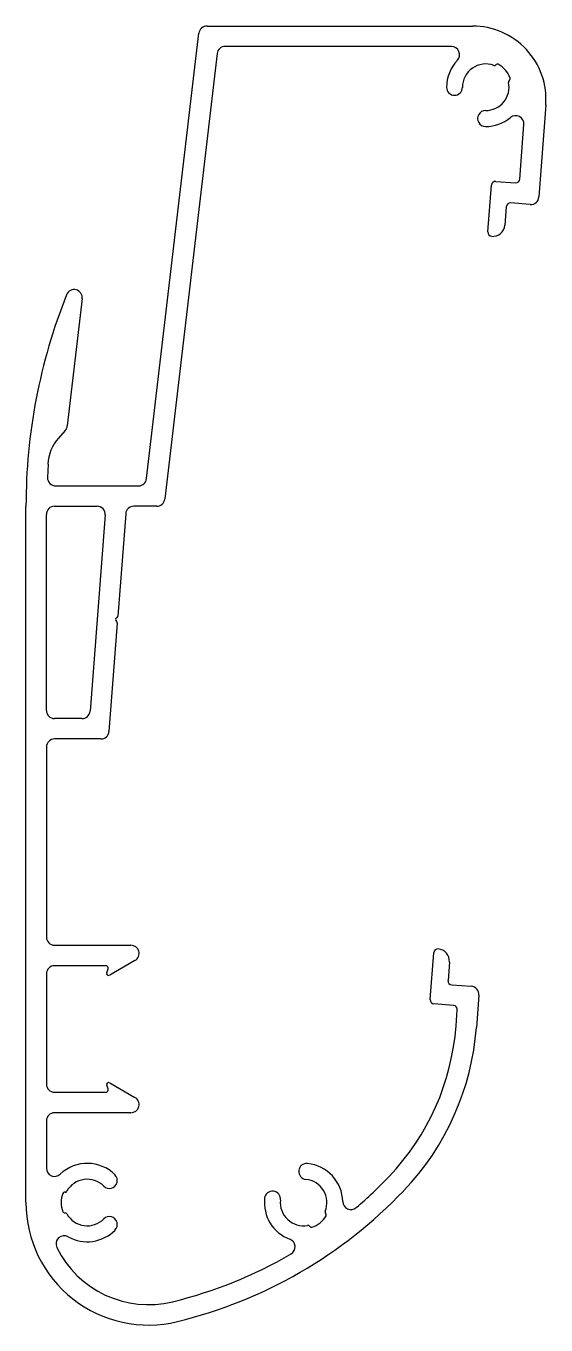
# Model space of a CAD drawing. Extents: x 3 to 67, y 3 to 162.
import ezdxf

# ---------------------------------------------------------------- set-up
doc = ezdxf.new("R2010")
doc.units = 0
doc.layers.get('0').update_dxf_attribs({"linetype": 'CONTINUOUS'})

msp = doc.modelspace()

# ---------------------------------------------------------------- linework, layer by layer
for p, q in [((25.53, 162.33), (58.04, 162.33)), ((18.13, 106.92), (24.53, 161.45)), ((55.46, 159.83), (27.75, 159.83)), ((26.76, 158.95), (20.35, 104.42)), ((60.94, 157.62), (60.9, 157.57)), ((62.51, 155.65), (62.61, 155.75)), ((67.02, 152.66), (66.17, 141.41)), ((63.83, 143.59), (64.33, 150.27)), ((60.9, 143.31), (63.29, 143.13)), ((59.93, 137.11), (60.36, 142.85)), ((62.17, 140.21), (62, 137.96)), ((65.1, 140.49), (62.7, 140.67)), ((10.24, 128.95), (8.41, 113.36)), ((8.16, 112.81), (7.32, 111.87)), ((6.05, 108.69), (5.99, 107.07)), ((6.99, 106.03), (17.13, 106.03)), ((3.35, 18.28), (3.35, 103.52)), ((6.85, 103.53), (12.05, 103.53)), ((19.36, 103.53), (16.56, 103.53)), ((5.85, 78.53), (5.85, 102.53)), ((13.05, 102.46), (11.2, 78.46)), ((15.57, 102.61), (14.6, 90.07)), ((14.53, 89.2), (13.51, 75.96)), ((10.2, 77.53), (6.85, 77.53)), ((12.52, 75.04), (6.85, 75.04)), ((5.85, 74.04), (5.85, 50.78)), ((6.85, 49.78), (16.2, 49.78)), ((16.7, 47.92), (13.6, 46.13)), ((52.85, 43.13), (53.29, 48.86)), ((55.2, 47.72), (55.04, 45.47)), ((5.85, 46.28), (5.85, 32.78)), ((13.12, 47.28), (6.85, 47.28)), ((13.24, 46.43), (13.4, 46.88)), ((55.5, 44.94), (57.89, 44.76)), ((58.81, 43.68), (58.51, 39.73)), ((55.71, 42.41), (53.32, 42.59)), ((56.02, 39.92), (56.17, 41.88)), ((13.4, 32.19), (13.24, 32.64)), ((13.6, 32.94), (16.7, 31.15)), ((6.85, 31.78), (13.12, 31.78)), ((16.2, 29.28), (6.85, 29.28)), ((5.85, 28.28), (5.85, 22.48)), ((8.14, 19.53), (8.04, 19.53)), ((8.04, 17.03), (8.14, 17.03)), ((40.09, 16.89), (40.03, 16.96)), ((38.08, 15.39), (38.15, 15.31))]:
    msp.add_line(p, q)
for centre, radius, start, end in [((25.53, 161.33), 1, 90, 173.3), ((58.04, 153.33), 9, 355.695, 90), ((27.75, 158.83), 1, 90, 173.3), ((55.46, 158.83), 1, 316.3972, 90), ((59.66, 154.83), 4.8, 136.3972, 180.2322), ((59.66, 154.83), 2.85, 69.9897, 180.2322), ((60.72, 157.75), 0.25, 249.9897, 315), ((61.08, 157.47), 0.2, 61.6507, 135), ((59.66, 154.83), 3.2, 20.5774, 61.6507), ((62.47, 155.89), 0.2, 315, 20.5774), ((55.83, 154.82), 0.975, 180.2322, 0.2322), ((59.66, 154.83), 2.85, 269.7678, 11.9557), ((62.69, 155.48), 0.25, 135, 191.9557), ((59.64, 151.01), 0.975, 89.7678, 269.7678), ((59.66, 154.83), 4.8, 269.7678, 309.2979), ((63.33, 150.35), 1, 355.695, 129.2979), ((60.86, 142.81), 0.5, 85.695, 175.695), ((63.33, 143.63), 0.5, 265.695, 355.695), ((62.67, 140.17), 0.5, 85.695, 175.695), ((65.17, 141.48), 1, 265.695, 355.695), ((60.43, 137.08), 0.5, 175.695, 265.695), ((60.5, 138.07), 1.5, 265.695, 355.695), ((73.35, 103.52), 70, 158.2748, 180), ((9.25, 129.06), 1, 353.3, 158.2748), ((7.42, 113.48), 1, 318.1597, 353.3), ((11.04, 108.53), 5, 138.1597, 178.1597), ((6.99, 107.03), 1, 178.1597, 270), ((17.13, 107.03), 1, 270, 353.3), ((6.85, 102.53), 1, 90, 180), ((12.05, 102.53), 1, 355.6, 90), ((16.56, 102.53), 1, 90, 175.6), ((19.36, 104.53), 1, 270, 353.3), ((14.57, 89.64), 0.25, 115.6, 235.6), ((14.28, 89.22), 0.25, 355.6, 55.6), ((14.35, 90.09), 0.25, 295.6, 355.6), ((6.85, 78.53), 1, 180, 270), ((10.2, 78.53), 1, 270, 355.6), ((6.85, 74.04), 1, 90, 180), ((12.52, 76.04), 1, 270, 355.6), ((6.85, 50.78), 1, 180, 270), ((16.2, 48.78), 1, 300.0002, 90), ((53.78, 48.83), 0.5, 85.695, 175.695), ((53.71, 47.83), 1.5, 355.695, 85.695), ((6.85, 46.28), 1, 90, 180), ((13.12, 46.98), 0.3, 340, 90), ((13.47, 46.34), 0.25, 160, 300), ((55.53, 45.44), 0.5, 175.695, 265.695), ((57.82, 43.76), 1, 355.695, 85.695), ((53.35, 43.09), 0.5, 175.695, 265.695), ((55.67, 41.92), 0.5, 355.695, 85.695), ((26.11, 42.17), 30, 316.3436, 355.695), ((26.11, 42.17), 32.5, 316.3436, 355.695), ((6.85, 32.78), 1, 180, 270), ((13.12, 32.08), 0.3, 270, 20), ((13.47, 32.72), 0.25, 60, 200), ((16.2, 30.28), 1, 270, 60), ((6.85, 28.28), 1, 90, 180), ((6.85, 22.48), 1, 180, 313.6028), ((10.85, 18.28), 4.8, 44.7678, 133.6028), ((37.73, 22.09), 0.975, 84.2322, 264.2322), ((37.35, 18.28), 4.8, 1.3448, 84.2322), ((10.85, 18.28), 2.85, 44.7678, 151.0615), ((13.56, 20.98), 0.975, 224.7678, 44.7678), ((37.35, 18.28), 2.85, 337.9385, 84.2322), ((8.38, 59.08), 54.5, 310.5294, 316.3436), ((10.85, 18.28), 3.2, 159.5127, 200.4873), ((8.04, 19.33), 0.2, 90, 159.5127), ((8.14, 19.78), 0.25, 270, 331.0615), ((8.38, 59.08), 57, 283.7291, 316.3436), ((33.55, 18.7), 0.975, 353.7678, 173.7678), ((18.35, 18.28), 15, 180, 283.7291), ((37.35, 18.28), 4.8, 173.7678, 249.4046), ((37.35, 18.28), 2.85, 173.7678, 280.0615), ((43.15, 18.42), 1, 181.3448, 310.5294), ((8.04, 17.23), 0.2, 200.4873, 270), ((8.14, 16.78), 0.25, 28.9385, 90), ((10.85, 18.28), 2.85, 208.9385, 315.2322), ((13.56, 15.59), 0.975, 315.2322, 135.2322), ((37.35, 18.28), 3.2, 288.5127, 329.4873), ((40.22, 17.12), 0.25, 157.9385, 219), ((39.93, 16.76), 0.2, 329.4873, 39), ((10.85, 18.28), 4.8, 240.8657, 315.2322), ((37.89, 15.23), 0.25, 39, 100.0615), ((38.3, 15.44), 0.2, 219, 288.5127), ((8.03, 13.22), 1, 60.8657, 206.1401), ((18.35, 18.28), 12.5, 206.14, 283.7291), ((35.31, 12.85), 1, 300.22, 69.4046), ((8.38, 59.08), 54.5, 283.7291, 300.22)]:
    msp.add_arc(centre, radius, start, end)

doc.saveas('drawing.dxf')
